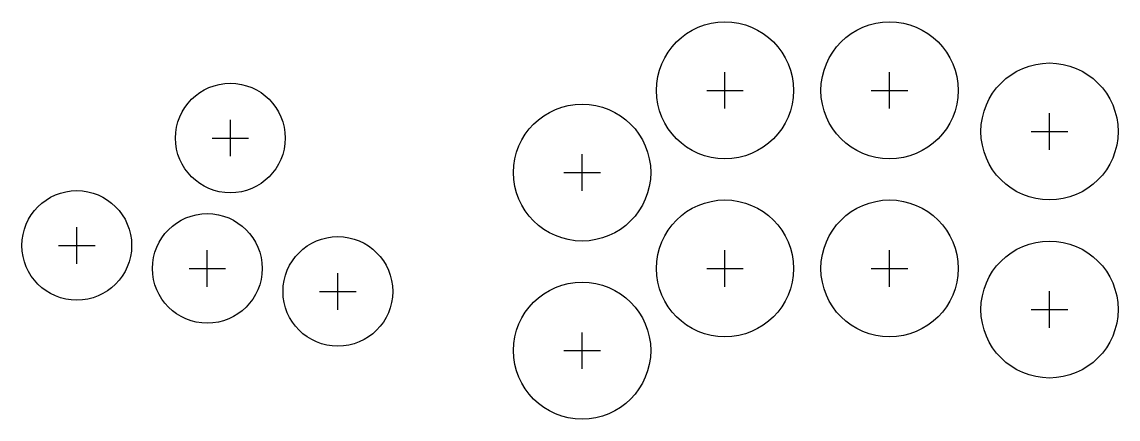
# Model space of a CAD drawing. Header units: millimetres. Extents: x -41 to 199, y -33 to 54.
import ezdxf

# ---------------------------------------------------------------- set-up
doc = ezdxf.new("R2010")
doc.units = ezdxf.units.MM
for name, color, linetype in [('BUTTONS_24', 1, 'Continuous'), ('BUTTONS_30', 5, 'Continuous'), ('REFERENCE', 8, 'Continuous')]:
    doc.layers.add(name, color=color, linetype=linetype)

msp = doc.modelspace()

# ---------------------------------------------------------------- linework, layer by layer
at = {"layer": 'BUTTONS_24'}
for centre in [(5.0358, 28.5594), (-28.5594, 5.0358), (0, 0), (28.5594, -5.0358)]:
    msp.add_circle(centre, 12, dxfattribs=at)
at = {"layer": 'BUTTONS_30'}
for centre in [(113.25, 39), (149.25, 39), (184.25, 30), (82, 21), (113.25, 0), (149.25, 0), (184.25, -9), (82, -18)]:
    msp.add_circle(centre, 15, dxfattribs=at)
at = {"layer": 'REFERENCE'}
for p, q in [((113.25, 35), (113.25, 43)), ((149.25, 35), (149.25, 43)), ((109.25, 39), (117.25, 39)), ((145.25, 39), (153.25, 39)), ((184.25, 26), (184.25, 34)), ((5.0358, 24.5594), (5.0358, 32.5594)), ((180.25, 30), (188.25, 30)), ((1.0358, 28.5594), (9.0358, 28.5594)), ((82, 17), (82, 25)), ((78, 21), (86, 21)), ((-28.5594, 1.0358), (-28.5594, 9.0358)), ((-32.5594, 5.0358), (-24.5594, 5.0358)), ((0, -4), (0, 4)), ((113.25, -4), (113.25, 4)), ((149.25, -4), (149.25, 4)), ((-4, 0), (4, 0)), ((109.25, 0), (117.25, 0)), ((145.25, 0), (153.25, 0)), ((28.5594, -9.0358), (28.5594, -1.0358)), ((24.5594, -5.0358), (32.5594, -5.0358)), ((184.25, -13), (184.25, -5)), ((180.25, -9), (188.25, -9)), ((82, -22), (82, -14)), ((78, -18), (86, -18))]:
    msp.add_line(p, q, dxfattribs=at)

doc.saveas('drawing.dxf')
